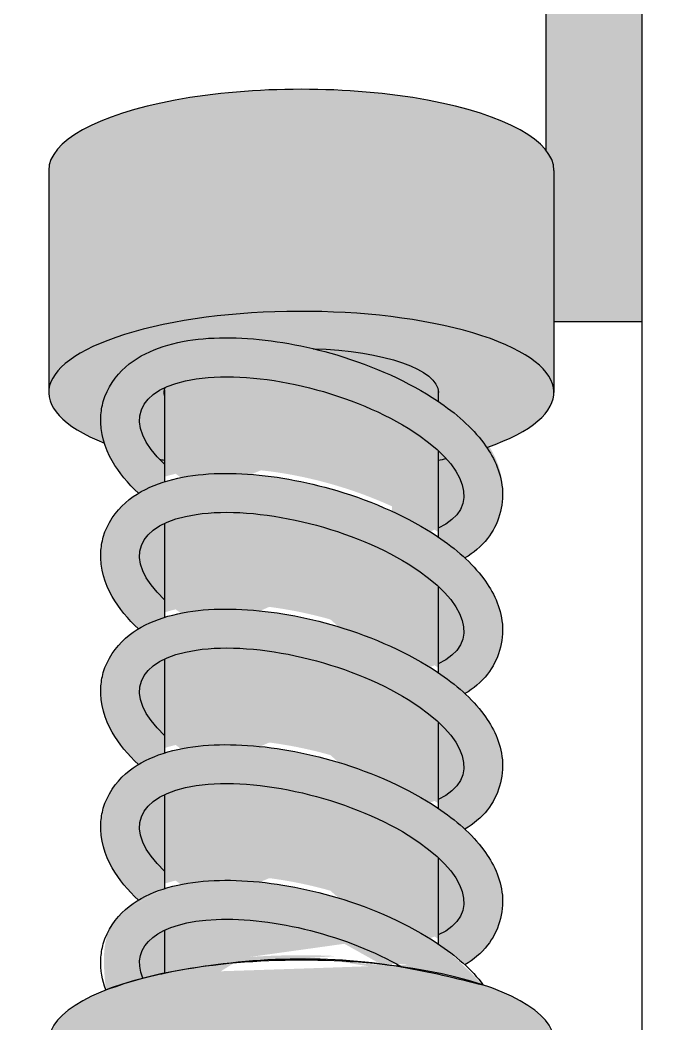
# Model space of a CAD drawing. Header units: inches. Extents: x -55 to 600, y -103 to 167.
# Drawn here: x 555.404 to 555.4544, y 43.7108 to 43.7905 of the extents above; entities that cross this region are included whole.
import ezdxf

# ---------------------------------------------------------------- set-up
doc = ezdxf.new("R2010")
doc.units = ezdxf.units.IN
doc.header["$MEASUREMENT"] = 0
doc.layers.add('AI-Hatch mob', color=254, linetype='Continuous')
doc.layers.add('AI-Mob', color=2, linetype='Continuous')

# ---------------------------------------------------------------- blocks, each defined once
blk = doc.blocks.new('Multi-Estação')
at = {"layer": 'AI-Hatch mob', "true_color": 0xe1d8b7}
h = blk.add_hatch(color=254, dxfattribs=at)
edge = h.paths.add_edge_path()
edge.add_ellipse((-0.6985882529592402, -0.0270595657935895), major_axis=(0, 0.0200732629017312), ratio=0.320805336484467, start_angle=-180, end_angle=-14.654668378383)
edge.add_ellipse((-0.6985882529592402, -0.0270595657935895), major_axis=(0, 0.0200732629017312), ratio=0.320805336484467, start_angle=-14.654668378383, end_angle=0)
edge.add_line((-0.6985882529593113, -0.0069863028918429), (-0.7162273117101421, -0.0069863028918429))
edge.add_ellipse((-0.7162273117099716, -0.0270595657935895), major_axis=(0, 0.0200732629017312), ratio=0.320805336484467, start_angle=-179.9999999999999, end_angle=1.1368683772161603e-13, ccw=False)
edge.add_line((-0.7162273117097869, -0.0471328286953077), (-0.6985882529591834, -0.0471328286953077))
edge = h.paths.add_edge_path()
edge.add_ellipse((-0.7677715963273926, -0.0270462243188627), major_axis=(0, 0.0200732629017312), ratio=0.320805336484467, start_angle=-180, end_angle=-136.1431571492781)
edge.add_ellipse((-0.7677715963273926, -0.0270462243188627), major_axis=(0, 0.0200732629017312), ratio=0.320805336484467, start_angle=-136.1431571492781, end_angle=-113.4548938397025)
edge.add_ellipse((-0.7677715963273926, -0.0270462243188627), major_axis=(0, 0.0200732629017312), ratio=0.320805336484467, start_angle=-113.4548938397025, end_angle=-57.22518877078597)
edge.add_ellipse((-0.7677715963273926, -0.0270462243188627), major_axis=(0, 0.0200732629017312), ratio=0.320805336484467, start_angle=-57.22518877078597, end_angle=-51.22689969575239)
edge.add_ellipse((-0.7677715963273926, -0.0270462243188627), major_axis=(0, 0.0200732629017312), ratio=0.320805336484467, start_angle=-51.22689969575239, end_angle=-39.34915720310131)
edge.add_ellipse((-0.7677715963273926, -0.0270462243188627), major_axis=(0, 0.0200732629017312), ratio=0.320805336484467, start_angle=-39.34915720310131, end_angle=0)
edge.add_line((-0.7677715963275915, -0.0069729614171161), (-0.7811210360244019, -0.0069729614171161))
edge.add_ellipse((-0.7811210360243308, -0.0270462243188627), major_axis=(0, 0.0200732629017312), ratio=0.320805336484467, start_angle=-179.9999999999999, end_angle=1.1368683772161603e-13, ccw=False)
edge.add_line((-0.7811210360243593, -0.0471194872205809), (-0.7677715963275062, -0.0471194872205809))
edge = h.paths.add_edge_path()
edge.add_ellipse((-0.6985882529592402, 0.534010071975988), major_axis=(0, -0.0200732629017312), ratio=0.320805336484467, start_angle=359.9999999999999, end_angle=374.654668378383)
edge.add_ellipse((-0.6985882529592402, 0.534010071975988), major_axis=(0, -0.0200732629017312), ratio=0.320805336484467, start_angle=374.654668378383, end_angle=539.9999999999999)
edge.add_line((-0.6985882529593539, 0.5540833348777346), (-0.7162273117100142, 0.5540833348777346))
edge.add_ellipse((-0.7162273117099716, 0.534010071975988), major_axis=(0, -0.0200732629017312), ratio=0.320805336484467, start_angle=360.00000000000006, end_angle=540, ccw=False)
edge.add_line((-0.7162273117099291, 0.5139368090742698), (-0.698588252959283, 0.5139368090742698))
h = blk.add_hatch(color=254, dxfattribs=at)
edge = h.paths.add_edge_path()
edge.add_ellipse((-0.7677715963273926, 0.5339967305012613), major_axis=(0, -0.0200732629017312), ratio=0.320805336484467, start_angle=359.9999999999999, end_angle=404.0030851082943)
edge.add_spline(control_points=[(-0.7632980180166271, 0.5195579844163979), (-0.7627635444156624, 0.5217077866051375), (-0.7622290708146835, 0.5238575887938202), (-0.7618591938021382, 0.5260421368935261)], knot_values=[0.0237006746317982, 0.0237006746317982, 0.0237006746317982, 0.0237006746317982, 0.0303425454876952, 0.0303425454876952, 0.0303425454876952, 0.0303425454880176], degree=3, periodic=0)
edge.add_ellipse((-0.7677715963273926, 0.5339967305012613), major_axis=(0, -0.0200732629017312), ratio=0.320805336484467, start_angle=426.6542929689793, end_angle=491.2012651014224)
edge.add_spline(control_points=[(-0.761859193802124, 0.5260421368936113), (-0.7608092235431059, 0.5322434158492263), (-0.7610856093936321, 0.5387246851239273), (-0.7623571422729043, 0.544889845932662)], knot_values=[0.004846388946717, 0.004846388946717, 0.004846388946717, 0.0048463889470394, 0.0237006746320999, 0.0237006746321206, 0.0237006746321206, 0.0237006746321206], degree=3, periodic=0)
edge.add_spline(control_points=[(-0.7629264315211515, 0.5472191106910634), (-0.7631315354592659, 0.5479152133908121), (-0.7633647258007699, 0.5486037061943739), (-0.7636010022654319, 0.5492913628255315)], knot_values=[0.0002689284302211, 0.0002689284302211, 0.0002689284302211, 0.0002689284302211, 0.0024474825121575, 0.0024474825121575, 0.0024474825121575, 0.0024474825121575], degree=3, periodic=0)
edge.add_ellipse((-0.7677715963273926, 0.5339967305012613), major_axis=(0, -0.0200732629017312), ratio=0.320805336484467, start_angle=499.6355695689524, end_angle=539.9999999999999)
edge.add_line((-0.7677715963275062, 0.5540699934030079), (-0.7811210360246293, 0.5540699934030079))
edge.add_ellipse((-0.7811210360243308, 0.5339967305012613), major_axis=(0, -0.0200732629017312), ratio=0.320805336484467, start_angle=360.00000000000006, end_angle=540, ccw=False)
edge.add_line((-0.7811210360244587, 0.5139234675995431), (-0.7677715963274921, 0.5139234675995431))
h = blk.add_hatch(color=254, dxfattribs=at)
edge = h.paths.add_edge_path()
edge.add_ellipse((-0.7162273117099716, 0.534010071975988), major_axis=(0, -0.0200732629017312), ratio=0.320805336484467, start_angle=359.9999999999999, end_angle=539.9999999999999)
edge.add_ellipse((-0.7162273117099716, 0.534010071975988), major_axis=(0, -0.0200732629017312), ratio=0.320805336484467, start_angle=539.9999999999999, end_angle=578.7621412196693)
edge.add_spline(control_points=[(-0.7202590787975538, 0.5496622354523345), (-0.7195971074875162, 0.5498725317305605), (-0.7188885508939081, 0.5499837969224791), (-0.7177453791984476, 0.5499254132284398), (-0.7173373015560998, 0.5498592708118258), (-0.7169419561545141, 0.5497470053298092), (-0.7158533722984686, 0.5494378822420208), (-0.7149034260322935, 0.54877320910143), (-0.7135221398193039, 0.5472022673473055), (-0.7130516872426967, 0.5463053171716331), (-0.7120007768632206, 0.5433992100530566), (-0.7118005390827733, 0.5411602603772429), (-0.7120103225270356, 0.5369057332774253), (-0.7122981780603937, 0.5349777196411515), (-0.7127544610630281, 0.5330644837957867)], knot_values=[6.014334830596282, 6.014334830596282, 6.014334830596282, 6.014334830596282, 6.188071552229679, 6.188071552229679, 6.283185307179585, 6.283185307179585, 6.283185307179585, 6.545081101883566, 6.545081101883566, 6.806976896587546, 6.806976896587546, 7.345879295726307, 7.345879295726307, 7.751953542502209, 7.751953542502209, 7.751953542502209, 7.751953542502209], degree=3, periodic=0)
edge.add_ellipse((-0.7162273117099716, 0.534010071975988), major_axis=(0, 0.0108931154314085), ratio=0.3200195160616563, start_angle=-177.16398951597, end_angle=-94.97988702806668, ccw=False)
edge.add_line((-0.7160548326341428, 0.5231302980193141), (-0.7169422852277308, 0.5231302980192856))
edge.add_spline(control_points=[(-0.7169422852277024, 0.5231302980193425), (-0.7179216524186672, 0.5216801865077548), (-0.7190004984011296, 0.5204466142556646), (-0.720374068102771, 0.5194317874043043), (-0.7204862727693353, 0.5193522422617355), (-0.7206003368599881, 0.5192750498105488)], knot_values=[8.523157797929608, 8.523157797929608, 8.523157797929608, 8.523157797929608, 8.931275356751556, 8.931275356751556, 8.966938625898548, 8.966938625898548, 8.966938625898548, 8.966938625898548], degree=3, periodic=0)
edge.add_ellipse((-0.7162273117099716, 0.534010071975988), major_axis=(0, -0.0200732629017312), ratio=0.320805336484467, start_angle=317.2280268004744, end_angle=359.9999999999999)
at = {"layer": 'AI-Hatch mob', "true_color": 0xd3bf96}
h = blk.add_hatch(color=9, dxfattribs=at)
edge = h.paths.add_edge_path()
edge.add_spline(control_points=[(-0.7600365976888526, 0.5231302980705868), (-0.76002268798527, 0.5231508936364014), (-0.7600087983483377, 0.5231715328820633), (-0.7584812687639726, 0.5254493871822808), (-0.7572271286581583, 0.5282494858876453), (-0.7558364971667686, 0.5329183103646108), (-0.7554551935487696, 0.5346841977722113), (-0.7552277768671161, 0.5364068880336993)], knot_values=[7.514941523559562, 7.514941523559562, 7.514941523559562, 7.514941523559562, 7.520737913656361, 7.520737913656361, 8.153317621814665, 8.153317621814665, 8.523157793120168, 8.523157793120168, 8.523157793120168, 8.523157793120168], degree=3, periodic=0)
edge.add_spline(control_points=[(-0.7552277768671161, 0.5364068880336993), (-0.755123819607121, 0.5371943683456982), (-0.7550520186985068, 0.5379728221435335), (-0.7549042288923147, 0.5409700831418468), (-0.7550656643843326, 0.543047070950056), (-0.7556452606471141, 0.544889845932662)], knot_values=[6.849217324688307, 6.849217324688307, 6.849217324688307, 6.849217324688307, 7.018279552521565, 7.018279552521565, 7.514941523559563, 7.514941523559563, 7.514941523559563, 7.514941523559563], degree=3, periodic=0)
edge.add_spline(control_points=[(-0.7556452605997066, 0.5448898457933672), (-0.75603217042233, 0.5460272701110148), (-0.7565992049403434, 0.5471668217885542), (-0.7573505763157727, 0.5480366475535197)], knot_values=[0.0274510466483689, 0.0274510466483689, 0.0274510466483689, 0.0274510468577552, 0.0308700352542175, 0.0308700352542175, 0.0308700352542175, 0.0308700352542175], degree=3, periodic=0)
edge.add_spline(control_points=[(-0.7573505763162701, 0.5480366475541166), (-0.7577042629277884, 0.54843014505062), (-0.75812324712183, 0.5487916826505489), (-0.7585920563937663, 0.5490911589230371)], knot_values=[6.407562572084492, 6.407562572084492, 6.407562572084492, 6.407562572084492, 6.539627533676224, 6.539627533676224, 6.539627533676224, 6.539627533676224], degree=3, periodic=0)
edge.add_spline(control_points=[(-0.758592056392061, 0.549091158899646), (-0.7586514349077902, 0.5491254531365576), (-0.760074502739542, 0.5498984283642051), (-0.7619205527751092, 0.5497184096006754), (-0.7636885967303755, 0.5495459976505435)], knot_values=[0.0325498464596499, 0.0325498464596499, 0.0325498464596499, 0.0325498464596499, 0.0327673174486792, 0.0376963981830111, 0.0376963981830111, 0.0376963981830111, 0.0376963981830111], degree=3, periodic=0)
edge.add_spline(control_points=[(-0.7636885967303897, 0.5495459976505435), (-0.7636593828996326, 0.5494611236228228), (-0.7636301690688896, 0.5493762495951023), (-0.7636010022654319, 0.5492913628255315)], knot_values=[0, 0, 0, 0, 0.0002689284302211, 0.0002689284302211, 0.0002689284302211, 0.0002689284302211], degree=3, periodic=0)
edge.add_ellipse((-0.7677715963273926, 0.5339967305012613), major_axis=(0, -0.0200732629017312), ratio=0.320805336484467, start_angle=491.2012651014224, end_angle=499.6355695689527, ccw=False)
edge.add_spline(control_points=[(-0.7629264315211515, 0.5472191106910634), (-0.7628652581188078, 0.5470114941483678), (-0.7628065831822255, 0.5468032006566012), (-0.7627510700126124, 0.5465940504969956)], knot_values=[0.0024474825121575, 0.0024474825121575, 0.0024474825121575, 0.0024474825121575, 0.0030972485118276, 0.0030972485118276, 0.0030972485118276, 0.0030972485118377], degree=3, periodic=0)
edge.add_ellipse((-0.7645133434571534, 0.5339808864289103), major_axis=(0.0036329513936749, 0.0127935194529987), ratio=0.4155718603516888, start_angle=-25.40244434981952, end_angle=18.462536087215483, ccw=False)
edge.add_ellipse((-0.7645133434571534, 0.5339808864289103), major_axis=(0.0036329513936749, 0.0127935194529987), ratio=0.4155718603516888, start_angle=-67.18246188573409, end_angle=-25.40244434981952, ccw=False)
edge.add_spline(control_points=[(-0.7582039217347898, 0.5375505785409621), (-0.7584275795211682, 0.5347599308101144), (-0.7590504427618185, 0.5324902995648733), (-0.7598457346349506, 0.5304457107361634)], knot_values=[0.0052155424945603, 0.0052155424948214, 0.0052155424948214, 0.0052155424948214, 0.0120749841838085, 0.0120749841838085, 0.0120749841838085, 0.0120749841838085], degree=3, periodic=0)
edge.add_ellipse((-0.7645133434571534, 0.5339808864289103), major_axis=(0.0036329513936749, 0.0127935194529987), ratio=0.4155718603516888, start_angle=-121.31270909815282, end_angle=-99.19723083983382, ccw=False)
edge.add_ellipse((-0.7677715963273926, 0.5339967305012613), major_axis=(0, -0.0200732629017312), ratio=0.320805336484467, start_angle=404.0030851081585, end_angle=426.65429296897923, ccw=False)
edge.add_spline(control_points=[(-0.7632980180166414, 0.519557984416341), (-0.7621520157939871, 0.5207059465941234), (-0.7610060135713752, 0.5218539087719057), (-0.7600365977269234, 0.5231302980148234)], knot_values=[0, 0, 0, 0, 0.0048371775604743, 0.0048371775604743, 0.0048371775604743, 0.0048371775661546], degree=3, periodic=0)
at = {"layer": 'AI-Hatch mob', "true_color": 0xe1d8b7}
h = blk.add_hatch(color=254, dxfattribs=at)
edge = h.paths.add_edge_path()
edge.add_spline(control_points=[(-0.7202064091198537, 0.5192750498105771), (-0.7200923450292009, 0.5193522422617639), (-0.7199801403626083, 0.5194317874043327), (-0.7186065706609668, 0.5204466142556929), (-0.7175277246784902, 0.5216801865077833), (-0.7165483574875112, 0.5231302980192856)], knot_values=[8.523157797932171, 8.523157797932171, 8.523157797932171, 8.523157797932171, 8.558821067082123, 8.558821067082123, 8.96693862590151, 8.96693862590151, 8.96693862590151, 8.96693862590151], degree=3, periodic=0)
edge.add_spline(control_points=[(-0.7165483574875112, 0.5231302980192856), (-0.7165344477723466, 0.5231508936021247), (-0.7165205581238752, 0.5231715328648966), (-0.7149930285280135, 0.5254493871822808), (-0.7137388884221992, 0.5282494858876453), (-0.7126770576489889, 0.5318144141486733), (-0.7125097849138485, 0.5324386583922126), (-0.7123605333202079, 0.5330644838068997)], knot_values=[7.751953541717278, 7.751953541717278, 7.751953541717278, 7.751953541717278, 7.757749936626077, 7.757749936626077, 8.390329644784382, 8.390329644784382, 8.52315779793217, 8.52315779793217, 8.52315779793217, 8.52315779793217], degree=3, periodic=0)
edge.add_spline(control_points=[(-0.7123605333202079, 0.5330644838068997), (-0.7119042503190941, 0.5349777196486264), (-0.7116163947866739, 0.5369057332810064), (-0.7114066113425963, 0.5411602603772712), (-0.7116068491230437, 0.543399210053085), (-0.7126577595025197, 0.5463053171716615), (-0.7131282120791269, 0.5472022673473055), (-0.7145094982921166, 0.54877320910143), (-0.7154594445582916, 0.5494378822420491), (-0.7165480284143371, 0.5497470053298378), (-0.7169433738159228, 0.5498592708118258), (-0.7173514514582707, 0.5499254132284398), (-0.7184946231374312, 0.5499837969216833), (-0.7192031797160894, 0.5498725317355343), (-0.7198651510136074, 0.5496622354663464)], knot_values=[6.014334834428519, 6.014334834428519, 6.014334834428519, 6.014334834428519, 6.420409080419492, 6.420409080419492, 6.959311479558253, 6.959311479558253, 7.221207274262233, 7.221207274262233, 7.483103068966213, 7.483103068966213, 7.483103068966213, 7.578216823916117, 7.578216823916117, 7.751953541717278, 7.751953541717278, 7.751953541717278, 7.751953541717278], degree=3, periodic=0)
edge.add_spline(control_points=[(-0.7198651510136074, 0.5496622354663464), (-0.7203643468753143, 0.5495036499993694), (-0.7208370508828779, 0.5492887480963623), (-0.7222291633184456, 0.5484969546977857), (-0.7230677611794079, 0.5477883423659512), (-0.7238379308324454, 0.5469534889442434)], knot_values=[5.599040195826796, 5.599040195826796, 5.599040195826796, 5.599040195826796, 5.73005592246326, 5.73005592246326, 6.014334834428519, 6.014334834428519, 6.014334834428519, 6.014334834428519], degree=3, periodic=0)
edge.add_spline(control_points=[(-0.7238379308324454, 0.546953488944215), (-0.7235322199466623, 0.5464465525646494), (-0.7232883241044306, 0.5459098385250944), (-0.7223804272469893, 0.543399210053085), (-0.7221801894665277, 0.5411602603772712), (-0.7224194605678776, 0.5363077068857115), (-0.722887299344876, 0.5337057267792352), (-0.7245124665461447, 0.5282494858876453), (-0.7257666066519449, 0.5254493871822808), (-0.7272941362478065, 0.5231715328648966), (-0.7273080258962779, 0.5231508936021247), (-0.7273219356114425, 0.5231302980192856)], knot_values=[6.654058015997434, 6.654058015997434, 6.654058015997434, 6.654058015997434, 6.806976896587546, 6.806976896587546, 7.345879295726307, 7.345879295726307, 7.884781694865067, 7.884781694865067, 8.517361403023372, 8.517361403023372, 8.523157797932472, 8.523157797932472, 8.523157797932472, 8.523157797932472], degree=3, periodic=0)
edge.add_line((-0.7273219356113998, 0.5231302980193141), (-0.7204636160496705, 0.5231302980193141))
edge.add_ellipse((-0.7210251032211943, 0.5339808864289387), major_axis=(0.0036329513936749, 0.0127935194529987), ratio=0.4155718603516888, start_angle=-146.3845862731373, end_angle=-140.6521147453269, ccw=False)
edge.add_ellipse((-0.7210251032211943, 0.5339808864289387), major_axis=(0.0036329513936749, 0.0127935194529987), ratio=0.4155718603516888, start_angle=-205.88728710427495, end_angle=-146.3845862731373, ccw=False)
edge.add_line((-0.7266147557367049, 0.5231302980193141), (-0.7273219356114283, 0.5231302980193141))
edge.add_spline(control_points=[(-0.7273219356114425, 0.5231302980192856), (-0.7278443188594679, 0.5223568251397273), (-0.7283950041566812, 0.5216449584043266), (-0.7289868693275423, 0.5210074084639905)], knot_values=[8.523157797932472, 8.523157797932472, 8.523157797932472, 8.523157797932472, 8.74084303173683, 8.74084303173683, 8.74084303173683, 8.74084303173683], degree=3, periodic=0)
edge.add_spline(control_points=[(-0.7289868693275566, 0.5210074084639621), (-0.7285872319584854, 0.5203413621116829), (-0.7280828782126179, 0.5197287875256825), (-0.7263571782056744, 0.5183569268186579), (-0.7248399787057025, 0.5179025061161758), (-0.7222341709523903, 0.5181529720140964), (-0.721155872121429, 0.5186325042382441), (-0.7202064091198537, 0.5192750498105771)], knot_values=[8.96693862590151, 8.96693862590151, 8.96693862590151, 8.96693862590151, 9.16670189961982, 9.16670189961982, 9.499224192304286, 9.499224192304286, 9.796083215838802, 9.796083215838802, 9.796083215838802, 9.796083215838802], degree=3, periodic=0)
edge = h.paths.add_edge_path(flags=16)
edge.add_ellipse((-0.7158333839697946, 0.534010071975988), major_axis=(0, 0.0108931154314085), ratio=0.3200195160616563, start_angle=2.836010480989662, end_angle=4.01113413291498)
edge.add_ellipse((-0.7158333839697946, 0.534010071975988), major_axis=(0, 0.0108931154314085), ratio=0.3200195160616563, start_angle=-2.836010480989509, end_angle=2.836010480989662)
edge.add_line((-0.716005863045794, 0.5448898459326904), (-0.7160115172882371, 0.5448898459326904))
edge = h.paths.add_edge_path(flags=17)
edge.add_ellipse((-0.7158333839697946, 0.534010071975988), major_axis=(0, 0.0108931154314085), ratio=0.3200195160616563, start_angle=-177.1639895159699, end_angle=-94.9798870280668)
edge.add_spline(control_points=[(-0.7123605333202079, 0.5330644838068997), (-0.7125097849138485, 0.5324386583922126), (-0.7126770576489889, 0.5318144141486733), (-0.7137388884221992, 0.5282494858876453), (-0.7149930285280135, 0.5254493871822808), (-0.7165205581238752, 0.5231715328648966), (-0.7165344477723466, 0.5231508936021247), (-0.7165483574875112, 0.5231302980192856)], knot_values=[7.751953541717278, 7.751953541717278, 7.751953541717278, 7.751953541717278, 7.884781694865067, 7.884781694865067, 8.517361403023372, 8.517361403023372, 8.523157797932171, 8.523157797932171, 8.523157797932171, 8.523157797932171], degree=3, periodic=0)
edge.add_line((-0.7165483574875112, 0.5231302980193141), (-0.7156609048940368, 0.5231302980192856))
edge = h.paths.add_edge_path()
edge.add_ellipse((-0.7317986813451256, 0.5339808864289387), major_axis=(0.0036329513936749, 0.0127935194529987), ratio=0.4155718603516888, start_angle=-140.6521147453269, end_angle=-25.40244435018461)
edge.add_line((-0.7262362817526907, 0.5448898459327188), (-0.7337041766563459, 0.5448898459326904))
edge.add_spline(control_points=[(-0.733704176649809, 0.5448898459033592), (-0.7331245803945308, 0.543047070928086), (-0.7329631449048009, 0.5409700831299665), (-0.7331930386918231, 0.5363077068857115), (-0.7336608774688074, 0.5337057267792352), (-0.735286044670076, 0.5282494858876453), (-0.7365401847759188, 0.5254493871822808), (-0.7380677143717805, 0.5231715328648966), (-0.7380816040202518, 0.5231508936021532), (-0.7380955137354306, 0.5231302980193425)], knot_values=[6.849217327324041, 6.849217327324041, 6.849217327324041, 6.849217327324041, 7.345879295726307, 7.345879295726307, 7.884781694865067, 7.884781694865067, 8.517361403023372, 8.517361403023372, 8.523157797933559, 8.523157797933559, 8.523157797933559, 8.523157797933559], degree=3, periodic=0)
edge.add_line((-0.7380955137354448, 0.5231302980193141), (-0.7312371941735591, 0.5231302980193425))
edge = h.paths.add_edge_path()
edge.add_ellipse((-0.7425722594690995, 0.5339808864289387), major_axis=(0.0036329513936749, 0.0127935194529987), ratio=0.4155718603516888, start_angle=-140.6521147453269, end_angle=-25.40244435018461)
edge.add_line((-0.7370098598766646, 0.5448898459326904), (-0.7444777547802915, 0.5448898459326904))
edge.add_spline(control_points=[(-0.7444777547737687, 0.5448898459033876), (-0.7438981585185048, 0.5430470709280576), (-0.7437367230287606, 0.5409700831299665), (-0.7439666168157828, 0.5363077068857115), (-0.7444344555927814, 0.5337057267792352), (-0.7460596227940357, 0.5282494858876453), (-0.7473137628998501, 0.5254493871822808), (-0.7488412924957119, 0.5231715328648966), (-0.7488551821441974, 0.5231508936021247), (-0.7488690918593762, 0.5231302980193141)], knot_values=[6.849217327324626, 6.849217327324626, 6.849217327324626, 6.849217327324626, 7.345879295726307, 7.345879295726307, 7.884781694865067, 7.884781694865067, 8.517361403023372, 8.517361403023372, 8.523157797934138, 8.523157797934138, 8.523157797934138, 8.523157797934138], degree=3, periodic=0)
edge.add_line((-0.7488690918593619, 0.5231302980193141), (-0.7420107722975331, 0.5231302980192856))
edge = h.paths.add_edge_path()
edge.add_ellipse((-0.7533458375930309, 0.5339808864289387), major_axis=(0.0036329513936749, 0.0127935194529987), ratio=0.4155718603516888, start_angle=-140.6521147453269, end_angle=-25.40244435018461)
edge.add_line((-0.7477834380005959, 0.5448898459326904), (-0.7552513329066102, 0.544889845932662))
edge.add_spline(control_points=[(-0.7552513329058571, 0.5448898459292798), (-0.7546717366439424, 0.543047070947498), (-0.7545103011521946, 0.5409700831404257), (-0.7547401949397284, 0.5363077068857115), (-0.7552080337167127, 0.5337057267792352), (-0.7568332009179813, 0.5282494858876453), (-0.7580873410237956, 0.5254493871822808), (-0.7596148706196715, 0.5231715328648966), (-0.7596287602681571, 0.5231508936021532), (-0.7596426699833217, 0.5231302980193141)], knot_values=[6.849217324999647, 6.849217324999647, 6.849217324999647, 6.849217324999647, 7.345879295726307, 7.345879295726307, 7.884781694865067, 7.884781694865067, 8.517361403023372, 8.517361403023372, 8.523157797931809, 8.523157797931809, 8.523157797931809, 8.523157797931809], degree=3, periodic=0)
edge.add_line((-0.7596426699833217, 0.5231302980193141), (-0.7527843504214502, 0.5231302980193425))
edge = h.paths.add_edge_path()
edge.add_ellipse((-0.7641194157169764, 0.5339808864289387), major_axis=(0.0036329513936749, 0.0127935194529987), ratio=0.4155718603516888, start_angle=-121.3602969861682, end_angle=-25.40244435018461)
edge.add_line((-0.7585570161245414, 0.5448898459326904), (-0.7619632145327131, 0.5448898459327188))
edge.add_ellipse((-0.7673776685872156, 0.5340234134507148), major_axis=(0, 0.0200732629017312), ratio=0.320805336484467, start_angle=-113.45489383970232, end_angle=-57.22518877078579, ccw=False)
at = {"layer": 'AI-Hatch mob', "true_color": 0xd3bf96}
h = blk.add_hatch(color=9, dxfattribs=at)
edge = h.paths.add_edge_path()
edge.add_spline(control_points=[(-0.7492630195995105, 0.5231302980193425), (-0.7492491098843459, 0.5231508936021532), (-0.7492352202358888, 0.5231715328648966), (-0.7477076906400271, 0.5254493871822808), (-0.7464535505342127, 0.5282494858876453), (-0.7448283833329583, 0.5337057267792352), (-0.7443605445559598, 0.536307706885683), (-0.7441306507688097, 0.5409700831325813), (-0.7442920862590654, 0.5430470709329177), (-0.7448716825159636, 0.5448898459098677)], knot_values=[6.84921732673931, 6.84921732673931, 6.84921732673931, 6.84921732673931, 6.855013721645522, 6.855013721645522, 7.487593429803827, 7.487593429803827, 8.026495828942588, 8.026495828942588, 8.523157797929583, 8.523157797929583, 8.523157797929583, 8.523157797929583], degree=3, periodic=0)
edge.add_spline(control_points=[(-0.7448716825159636, 0.5448898459098677), (-0.7449209763953775, 0.5450465714345717), (-0.7449732949457513, 0.5452016028340302), (-0.7452294080924844, 0.5459098385250944), (-0.7454733039347019, 0.5464465525646494), (-0.7457790148205135, 0.546953488944215)], knot_values=[6.654058015993853, 6.654058015993853, 6.654058015993853, 6.654058015993853, 6.696298446145617, 6.696298446145617, 6.849217326739309, 6.849217326739309, 6.849217326739309, 6.849217326739309], degree=3, periodic=0)
edge.add_spline(control_points=[(-0.7457790148205135, 0.546953488944215), (-0.7459968782315941, 0.547314754747905), (-0.7462461352318713, 0.5476608975723457), (-0.7472241604041443, 0.54877320910143), (-0.7481741066703194, 0.5494378822420208), (-0.7492626905263507, 0.5497470053298092), (-0.7496580359279365, 0.5498592708118258), (-0.7500661135702984, 0.5499254132284398), (-0.7517663736067135, 0.5500122483575501), (-0.7529693287720108, 0.5496199914437375), (-0.7549438254303454, 0.5484969546978709), (-0.7557824232911657, 0.5477883423661501), (-0.7565525929441465, 0.5469534889446129)], knot_values=[5.599040195868755, 5.599040195868755, 5.599040195868755, 5.599040195868755, 5.708017109979044, 5.708017109979044, 5.969912904683023, 5.969912904683023, 5.969912904683023, 6.065026659632929, 6.065026659632929, 6.369779104070555, 6.369779104070555, 6.654058015993855, 6.654058015993855, 6.654058015993855, 6.654058015993855], degree=3, periodic=0)
edge.add_spline(control_points=[(-0.7565525929445017, 0.5469534889442718), (-0.7562468820587043, 0.5464465525646494), (-0.7560029862164442, 0.5459098385250661), (-0.7557468730723969, 0.5452016028414483), (-0.7556945545244247, 0.5450465714496067), (-0.7556452606471141, 0.544889845932662)], knot_values=[6.654058015992668, 6.654058015992668, 6.654058015992668, 6.654058015992668, 6.806976896587546, 6.806976896587546, 6.849217324688307, 6.849217324688307, 6.849217324688307, 6.849217324688307], degree=3, periodic=0)
edge.add_line((-0.7556452606470998, 0.5448898459326904), (-0.7542469504022195, 0.5448898459327188))
edge.add_ellipse((-0.7537397653332079, 0.5339808864289103), major_axis=(0.0036329513936749, 0.0127935194529987), ratio=0.4155718603516888, start_angle=-25.40244434981952, end_angle=38.86304250046459, ccw=False)
edge.add_ellipse((-0.7537397653332079, 0.5339808864289103), major_axis=(0.0036329513936749, 0.0127935194529987), ratio=0.4155718603516888, start_angle=-140.6521147450742, end_angle=-25.40244434981952, ccw=False)
edge.add_ellipse((-0.7537397653332079, 0.5339808864289103), major_axis=(0.0036329513936749, 0.0127935194529987), ratio=0.4155718603516888, start_angle=-205.88728710427495, end_angle=-140.6521147450742, ccw=False)
edge.add_line((-0.7593294178487326, 0.5231302980193141), (-0.7600365977260141, 0.5231302980193141))
edge.add_spline(control_points=[(-0.7600365976888526, 0.5231302980705868), (-0.7605589809478204, 0.5223568251701954), (-0.7611096662570134, 0.5216449584165764), (-0.7617015314418297, 0.5210074084614894)], knot_values=[8.523157793120172, 8.523157793120172, 8.523157793120172, 8.523157793120172, 8.740843032013707, 8.740843032013707, 8.740843032013707, 8.740843032013707], degree=3, periodic=0)
edge.add_spline(control_points=[(-0.7617015314395843, 0.5210074084639336), (-0.7613018940705132, 0.5203413621116829), (-0.7607975403246457, 0.5197287875256541), (-0.7590718403177023, 0.5183569268186579), (-0.7575546408177303, 0.5179025061161474), (-0.7548011775480035, 0.5181671644162157), (-0.7536136266659668, 0.5187529376451926), (-0.7519950019464546, 0.5199488171304018), (-0.7514457204541003, 0.5204496760200107), (-0.7509279533156672, 0.5210074084639336)], knot_values=[8.740843031739377, 8.740843031739377, 8.740843031739377, 8.740843031739377, 8.940606305457655, 8.940606305457655, 9.273128598142124, 9.273128598142124, 9.605650890826588, 9.605650890826588, 9.796083215838767, 9.796083215838767, 9.796083215838767, 9.796083215838767], degree=3, periodic=0)
edge.add_spline(control_points=[(-0.7509279533156672, 0.5210074084639336), (-0.7503360881447634, 0.5216449584042983), (-0.7497854028475359, 0.5223568251396989), (-0.7492630195995105, 0.5231302980193425)], knot_values=[8.523157797929583, 8.523157797929583, 8.523157797929583, 8.523157797929583, 8.740843031739377, 8.740843031739377, 8.740843031739377, 8.740843031739377], degree=3, periodic=0)
h = blk.add_hatch(color=9, dxfattribs=at)
edge = h.paths.add_edge_path()
edge.add_spline(control_points=[(-0.7384894414755934, 0.5231302980193141), (-0.7384755317604288, 0.5231508936021247), (-0.7384616421119575, 0.5231715328648966), (-0.7369341125160958, 0.5254493871822808), (-0.735679972410253, 0.5282494858876453), (-0.7340548052089844, 0.5337057267792352), (-0.733586966432, 0.536307706885683), (-0.7333570726448642, 0.5409700831325813), (-0.7335185081350915, 0.5430470709328893), (-0.7340981043920181, 0.5448898459098394)], knot_values=[6.849217326741072, 6.849217326741072, 6.849217326741072, 6.849217326741072, 6.855013721646144, 6.855013721646144, 7.48759342980445, 7.48759342980445, 8.026495828943212, 8.026495828943212, 8.523157797928443, 8.523157797928443, 8.523157797928443, 8.523157797928443], degree=3, periodic=0)
edge.add_spline(control_points=[(-0.7340981043920181, 0.5448898459098394), (-0.734147398271432, 0.5450465714345717), (-0.7341997168218058, 0.5452016028340302), (-0.7344558299685389, 0.5459098385250661), (-0.7346997258107848, 0.546446552564621), (-0.735005436696568, 0.546953488944215)], knot_values=[6.654058015995684, 6.654058015995684, 6.654058015995684, 6.654058015995684, 6.69629844614921, 6.69629844614921, 6.849217326741071, 6.849217326741071, 6.849217326741071, 6.849217326741071], degree=3, periodic=0)
edge.add_spline(control_points=[(-0.735005436696568, 0.546953488944215), (-0.7352233001076485, 0.547314754747905), (-0.7354725571079257, 0.5476608975723173), (-0.7364505822801704, 0.54877320910143), (-0.7374005285463455, 0.5494378822420208), (-0.7384891124024194, 0.5497470053298092), (-0.7388844578040051, 0.5498592708118258), (-0.7392925354463529, 0.5499254132284398), (-0.7409927954827822, 0.5500122483575501), (-0.7421957506480794, 0.5496199914437375), (-0.7441702473065277, 0.5484969546977857), (-0.7450088451674617, 0.5477883423659227), (-0.7457790148205277, 0.546953488944215)], knot_values=[5.599040195826796, 5.599040195826796, 5.599040195826796, 5.599040195826796, 5.708017109938916, 5.708017109938916, 5.969912904642896, 5.969912904642896, 5.969912904642896, 6.065026659592802, 6.065026659592802, 6.369779104030428, 6.369779104030428, 6.654058015995686, 6.654058015995686, 6.654058015995686, 6.654058015995686], degree=3, periodic=0)
edge.add_spline(control_points=[(-0.7457790148205135, 0.546953488944215), (-0.7454733039347019, 0.5464465525646494), (-0.7452294080924844, 0.5459098385250944), (-0.7449732949457513, 0.5452016028340302), (-0.7449209763953775, 0.5450465714345717), (-0.7448716825159636, 0.5448898459098677)], knot_values=[6.654058015993855, 6.654058015993855, 6.654058015993855, 6.654058015993855, 6.806976896587546, 6.806976896587546, 6.84921732673931, 6.84921732673931, 6.84921732673931, 6.84921732673931], degree=3, periodic=0)
edge.add_line((-0.7448716825243907, 0.5448898459326904), (-0.7434733722783023, 0.5448898459326904))
edge.add_ellipse((-0.7429661872092767, 0.5339808864289103), major_axis=(0.0036329513936749, 0.0127935194529987), ratio=0.4155718603516888, start_angle=-25.40244434981952, end_angle=38.86304250046459, ccw=False)
edge.add_ellipse((-0.7429661872092767, 0.5339808864289103), major_axis=(0.0036329513936749, 0.0127935194529987), ratio=0.4155718603516888, start_angle=-140.6521147450742, end_angle=-25.40244434981952, ccw=False)
edge.add_ellipse((-0.7429661872092767, 0.5339808864289103), major_axis=(0.0036329513936749, 0.0127935194529987), ratio=0.4155718603516888, start_angle=-205.88728710427495, end_angle=-140.6521147450742, ccw=False)
edge.add_line((-0.7485558397247729, 0.5231302980193141), (-0.7492630195995389, 0.5231302980193141))
edge.add_spline(control_points=[(-0.7492630195995105, 0.5231302980193425), (-0.7497854028475359, 0.5223568251396989), (-0.7503360881447634, 0.5216449584042983), (-0.7509279533156672, 0.5210074084639336)], knot_values=[8.523157797929583, 8.523157797929583, 8.523157797929583, 8.523157797929583, 8.740843031739377, 8.740843031739377, 8.740843031739377, 8.740843031739377], degree=3, periodic=0)
edge.add_spline(control_points=[(-0.7509279533156104, 0.5210074084639053), (-0.7505283159465393, 0.5203413621116829), (-0.7500239622007002, 0.5197287875256541), (-0.7482982621937282, 0.5183569268186579), (-0.7467810626937847, 0.5179025061161474), (-0.7440275994240438, 0.5181671644162157), (-0.7428400485420213, 0.5187529376451926), (-0.7412214238224806, 0.5199488171304018), (-0.7406721423301263, 0.5204496760200107), (-0.7401543751916932, 0.5210074084639336)], knot_values=[8.7408430317362, 8.7408430317362, 8.7408430317362, 8.7408430317362, 8.940606305452713, 8.940606305452713, 9.27312859813718, 9.27312859813718, 9.605650890821646, 9.605650890821646, 9.796083215837001, 9.796083215837001, 9.796083215837001, 9.796083215837001], degree=3, periodic=0)
edge.add_spline(control_points=[(-0.7401543751916932, 0.5210074084639336), (-0.7395625100208038, 0.5216449584043266), (-0.7390118247235904, 0.5223568251397273), (-0.7384894414755934, 0.5231302980193141)], knot_values=[8.523157797928446, 8.523157797928446, 8.523157797928446, 8.523157797928446, 8.740843031736201, 8.740843031736201, 8.740843031736201, 8.740843031736201], degree=3, periodic=0)
h = blk.add_hatch(color=9, dxfattribs=at)
edge = h.paths.add_edge_path()
edge.add_spline(control_points=[(-0.7277158633516195, 0.5231302980193425), (-0.7277019536364548, 0.5231508936021532), (-0.7276880639879835, 0.5231715328648966), (-0.7261605343921218, 0.5254493871822808), (-0.7249063942863218, 0.5282494858876453), (-0.723281227085053, 0.5337057267792352), (-0.7228133883080546, 0.536307706885683), (-0.7225834945209187, 0.5409700831325813), (-0.7227449300111602, 0.5430470709329177), (-0.7233245262680869, 0.5448898459098677)], knot_values=[6.849217326739317, 6.849217326739317, 6.849217326739317, 6.849217326739317, 6.855013721645544, 6.855013721645544, 7.487593429803848, 7.487593429803848, 8.026495828942611, 8.026495828942611, 8.523157797929597, 8.523157797929597, 8.523157797929597, 8.523157797929597], degree=3, periodic=0)
edge.add_spline(control_points=[(-0.7233245262680869, 0.5448898459098677), (-0.7233738201475007, 0.5450465714345717), (-0.7234261386978602, 0.5452016028340302), (-0.7236822518445934, 0.5459098385250661), (-0.7239261476868393, 0.5464465525646494), (-0.7242318585726224, 0.546953488944215)], knot_values=[6.654058015996015, 6.654058015996015, 6.654058015996015, 6.654058015996015, 6.696298446147785, 6.696298446147785, 6.849217326739316, 6.849217326739316, 6.849217326739316, 6.849217326739316], degree=3, periodic=0)
edge.add_spline(control_points=[(-0.7242318585726224, 0.546953488944215), (-0.724449721983703, 0.547314754747905), (-0.7246989789839802, 0.5476608975723173), (-0.7256770041562391, 0.54877320910143), (-0.7266269504224141, 0.5494378822420208), (-0.7277155342784879, 0.5497470053298092), (-0.7281108796800311, 0.5498592708118258), (-0.7285189573223932, 0.5499254132284398), (-0.7302192173588367, 0.5500122483575501), (-0.7314221725241055, 0.5496199914437375), (-0.7333966691825822, 0.5484969546977857), (-0.7342352670435304, 0.5477883423659227), (-0.735005436696568, 0.546953488944215)], knot_values=[5.599040195826796, 5.599040195826796, 5.599040195826796, 5.599040195826796, 5.708017109939245, 5.708017109939245, 5.969912904643224, 5.969912904643224, 5.969912904643224, 6.06502665959313, 6.06502665959313, 6.369779104030755, 6.369779104030755, 6.654058015996015, 6.654058015996015, 6.654058015996015, 6.654058015996015], degree=3, periodic=0)
edge.add_spline(control_points=[(-0.735005436696568, 0.546953488944215), (-0.7346997258107848, 0.546446552564621), (-0.7344558299685389, 0.5459098385250661), (-0.7341997168218058, 0.5452016028340302), (-0.734147398271432, 0.5450465714345717), (-0.7340981043920181, 0.5448898459098394)], knot_values=[6.654058015995685, 6.654058015995685, 6.654058015995685, 6.654058015995685, 6.806976896587546, 6.806976896587546, 6.849217326741071, 6.849217326741071, 6.849217326741071, 6.849217326741071], degree=3, periodic=0)
edge.add_line((-0.7340981044004593, 0.5448898459326904), (-0.7326997941543283, 0.5448898459326904))
edge.add_ellipse((-0.7321926090853026, 0.5339808864289103), major_axis=(0.0036329513936749, 0.0127935194529987), ratio=0.4155718603516888, start_angle=-25.40244434981952, end_angle=38.86304250046459, ccw=False)
edge.add_ellipse((-0.7321926090853026, 0.5339808864289103), major_axis=(0.0036329513936749, 0.0127935194529987), ratio=0.4155718603516888, start_angle=-140.6521147450742, end_angle=-25.40244434981952, ccw=False)
edge.add_ellipse((-0.7321926090853026, 0.5339808864289103), major_axis=(0.0036329513936749, 0.0127935194529987), ratio=0.4155718603516888, start_angle=-205.88728710427495, end_angle=-140.6521147450742, ccw=False)
edge.add_line((-0.7377822616008274, 0.5231302980193141), (-0.7384894414756076, 0.5231302980193141))
edge.add_spline(control_points=[(-0.7384894414755934, 0.5231302980193141), (-0.7390118247235904, 0.5223568251397273), (-0.7395625100208038, 0.5216449584043266), (-0.7401543751916932, 0.5210074084639336)], knot_values=[8.523157797928443, 8.523157797928443, 8.523157797928443, 8.523157797928443, 8.7408430317362, 8.7408430317362, 8.7408430317362, 8.7408430317362], degree=3, periodic=0)
edge.add_spline(control_points=[(-0.7401543751916791, 0.5210074084639336), (-0.7397547378226079, 0.5203413621116829), (-0.7392503840767262, 0.5197287875256541), (-0.7375246840697969, 0.5183569268186579), (-0.7360074845698108, 0.5179025061161474), (-0.7332540213001125, 0.5181671644162157), (-0.7320664704180615, 0.5187529376451926), (-0.730447845698521, 0.5199488171304018), (-0.7298985642061524, 0.5204496760200107), (-0.7293807970677193, 0.5210074084639053)], knot_values=[8.740843031737267, 8.740843031737267, 8.740843031737267, 8.740843031737267, 8.940606305455567, 8.940606305455567, 9.273128598140037, 9.273128598140037, 9.605650890824501, 9.605650890824501, 9.796083215838793, 9.796083215838793, 9.796083215838793, 9.796083215838793], degree=3, periodic=0)
edge.add_spline(control_points=[(-0.7293807970677193, 0.5210074084639053), (-0.7287889318968439, 0.5216449584042983), (-0.7282382465996449, 0.5223568251396989), (-0.7277158633516195, 0.5231302980193425)], knot_values=[8.523157797929597, 8.523157797929597, 8.523157797929597, 8.523157797929597, 8.740843031737267, 8.740843031737267, 8.740843031737267, 8.740843031737267], degree=3, periodic=0)
at = {"layer": 'AI-Hatch mob', "true_color": 0xe1d8b7}
h = blk.add_hatch(color=254, dxfattribs=at)
edge = h.paths.add_edge_path()
edge.add_spline(control_points=[(-0.7169422852277024, 0.5231302980193425), (-0.7169283755125236, 0.5231508936021532), (-0.7169144858640522, 0.5231715328648966), (-0.7153869562681905, 0.5254493871822808), (-0.7141328161623762, 0.5282494858876453), (-0.7130709853902601, 0.5318144141450352), (-0.7129037126560008, 0.5324386583848228), (-0.7127544610630281, 0.5330644837957867)], knot_values=[7.751953542502206, 7.751953542502206, 7.751953542502206, 7.751953542502206, 7.757749937408444, 7.757749937408444, 8.39032964556675, 8.39032964556675, 8.523157797929606, 8.523157797929606, 8.523157797929606, 8.523157797929606], degree=3, periodic=0)
edge.add_spline(control_points=[(-0.7127544610630281, 0.5330644837957867), (-0.7122981780603937, 0.5349777196411515), (-0.7120103225270356, 0.5369057332774253), (-0.7118005390827733, 0.5411602603772429), (-0.7120007768632206, 0.5433992100530566), (-0.7130516872426967, 0.5463053171716331), (-0.7135221398193039, 0.5472022673473055), (-0.7149034260322935, 0.54877320910143), (-0.7158533722984686, 0.5494378822420208), (-0.7169419561545141, 0.5497470053298092), (-0.7173373015560998, 0.5498592708118258), (-0.7177453791984476, 0.5499254132284398), (-0.7188885508939081, 0.5499837969224791), (-0.7195971074875162, 0.5498725317305605), (-0.7202590787975538, 0.5496622354523345)], knot_values=[6.014334830596284, 6.014334830596284, 6.014334830596284, 6.014334830596284, 6.420409077372187, 6.420409077372187, 6.959311476510947, 6.959311476510947, 7.221207271214928, 7.221207271214928, 7.483103065918907, 7.483103065918907, 7.483103065918907, 7.578216820868814, 7.578216820868814, 7.751953542502211, 7.751953542502211, 7.751953542502211, 7.751953542502211], degree=3, periodic=0)
edge.add_spline(control_points=[(-0.7202590787975538, 0.5496622354523345), (-0.7207582746431314, 0.5495036499867786), (-0.7212309786359015, 0.5492887480890579), (-0.7226230910586225, 0.5484969546977857), (-0.723461688919585, 0.5477883423659227), (-0.7242318585726224, 0.546953488944215)], knot_values=[5.599040195826795, 5.599040195826795, 5.599040195826795, 5.599040195826795, 5.730055918631022, 5.730055918631022, 6.014334830596282, 6.014334830596282, 6.014334830596282, 6.014334830596282], degree=3, periodic=0)
edge.add_spline(control_points=[(-0.7242318585726224, 0.546953488944215), (-0.7239261476868393, 0.5464465525646494), (-0.7236822518445934, 0.5459098385250661), (-0.7234261386978602, 0.5452016028340302), (-0.7233738201475007, 0.5450465714345717), (-0.7233245262680869, 0.5448898459098677)], knot_values=[6.654058015996015, 6.654058015996015, 6.654058015996015, 6.654058015996015, 6.806976896587546, 6.806976896587546, 6.849217326739316, 6.849217326739316, 6.849217326739316, 6.849217326739316], degree=3, periodic=0)
edge.add_line((-0.723324526276528, 0.5448898459326904), (-0.721926216030397, 0.544889845932662))
edge.add_ellipse((-0.7214190309613713, 0.5339808864289103), major_axis=(0.0036329513936749, 0.0127935194529987), ratio=0.4155718603516888, start_angle=35.600821798186075, end_angle=38.86304250046459, ccw=False)
edge.add_ellipse((-0.7214190309613713, 0.5339808864289103), major_axis=(0.0036329513936749, 0.0127935194529987), ratio=0.4155718603516888, start_angle=-25.882264276263186, end_angle=35.600821798186075, ccw=False)
edge.add_ellipse((-0.7214190309613713, 0.5339808864289103), major_axis=(0.0036329513936749, 0.0127935194529987), ratio=0.4155718603516888, start_angle=-140.6521147450742, end_angle=-25.882264276263186, ccw=False)
edge.add_ellipse((-0.7214190309613713, 0.5339808864289103), major_axis=(0.0036329513936749, 0.0127935194529987), ratio=0.4155718603516888, start_angle=-146.3845862731485, end_angle=-140.6521147450742, ccw=False)
edge.add_ellipse((-0.7214190309613713, 0.5339808864289103), major_axis=(0.0036329513936749, 0.0127935194529987), ratio=0.4155718603516888, start_angle=-205.88728710427495, end_angle=-146.3845862731485, ccw=False)
edge.add_line((-0.7270086834768819, 0.5231302980192856), (-0.727715863351648, 0.5231302980193141))
edge.add_spline(control_points=[(-0.7277158633516195, 0.5231302980193425), (-0.7282382465996449, 0.5223568251396989), (-0.7287889318968439, 0.5216449584042983), (-0.7293807970677193, 0.5210074084639053)], knot_values=[8.523157797929597, 8.523157797929597, 8.523157797929597, 8.523157797929597, 8.740843031737267, 8.740843031737267, 8.740843031737267, 8.740843031737267], degree=3, periodic=0)
edge.add_spline(control_points=[(-0.7293807970677335, 0.5210074084639336), (-0.7289811596986624, 0.5203413621116829), (-0.7284768059527948, 0.5197287875256541), (-0.7267511059458514, 0.5183569268186579), (-0.7252339064458795, 0.5179025061161474), (-0.7226280986925531, 0.5181529720140678), (-0.7215497998615917, 0.5186325042382157), (-0.7206003368599881, 0.5192750498105488)], knot_values=[8.966938625898552, 8.966938625898552, 8.966938625898552, 8.966938625898552, 9.166701899616868, 9.166701899616868, 9.499224192301332, 9.499224192301332, 9.796083215838804, 9.796083215838804, 9.796083215838804, 9.796083215838804], degree=3, periodic=0)
edge.add_spline(control_points=[(-0.7206003368599881, 0.5192750498105488), (-0.7204862727693353, 0.5193522422617355), (-0.720374068102771, 0.5194317874043043), (-0.7190004984011296, 0.5204466142556646), (-0.7179216524186672, 0.5216801865077548), (-0.7169422852277024, 0.5231302980193425)], knot_values=[8.523157797929606, 8.523157797929606, 8.523157797929606, 8.523157797929606, 8.5588210670766, 8.5588210670766, 8.966938625898548, 8.966938625898548, 8.966938625898548, 8.966938625898548], degree=3, periodic=0)
h = blk.add_hatch(color=254, dxfattribs=at)
edge = h.paths.add_edge_path()
edge.add_ellipse((-0.6985882529592402, 0.534010071975988), major_axis=(0, -0.0200732629017312), ratio=0.320805336484467, start_angle=360, end_angle=374.65466837832963, ccw=False)
edge.add_line((-0.6980377266769555, 0.5139368090742698), (-0.7105955407763958, 0.5139368090742698))
edge.add_line((-0.7105955407763958, 0.5139368090742698), (-0.7105955407763958, 0.5069505061824237))
edge.add_line((-0.7105955407763958, 0.5069505061824237), (-0.5255248710129053, 0.5069505061824237))
edge.add_line((-0.5255248710129053, 0.5069505061824237), (-0.5255248710129053, 0.4807646486449676))
edge.add_line((-0.5255248710129053, 0.4807646486449675), (-0.4930000616426327, 0.4807646486449675))
edge.add_line((-0.4930000616426327, 0.4807646486449676), (-0.4930000616426325, 0.5145898280517008))
edge.add_line((-0.4930000616426325, 0.5145898280517008), (-0.6969590794693155, 0.5145898280517008))
edge = h.paths.add_edge_path()
edge.add_line((-0.4930000616426327, -0.0076393218693023), (-0.4930000616426329, 0.0261858575374593))
edge.add_line((-0.4930000616426329, 0.0261858575374593), (-0.5255248710129053, 0.0261858575374594))
edge.add_line((-0.5255248710129053, 0.0261858575374594), (-0.5255248710129051, 3.198830089701232e-15))
edge.add_line((-0.5255248710129051, 3.2e-15), (-0.7105955407763956, 3.3e-15))
edge.add_line((-0.7105955407763956, 3.3e-15), (-0.7105955407763958, -0.0069863028918429))
edge.add_line((-0.7105955407763958, -0.0069863028918429), (-0.6975044234282164, -0.0069863028918429))
edge.add_ellipse((-0.6985882529592402, -0.0270595657935895), major_axis=(0, 0.0200732629017312), ratio=0.320805336484467, start_angle=-180, end_angle=-14.65466837832946)
edge.add_line((-0.6969590794693157, -0.0076393218693023), (-0.4930000616426327, -0.0076393218693023))
for p, q in [((-0.6985882529592261, 0.5540833348777346), (-0.7162273117099716, 0.5540833348777346)), ((-0.7589509438647469, 0.5448898459326904), (-0.7623571422729043, 0.5448898459326904)), ((-0.7481773657407729, 0.5448898459326904), (-0.7556452606470998, 0.5448898459326904)), ((-0.7374037876168275, 0.5448898459326904), (-0.7448716825231685, 0.5448898459326904)), ((-0.7266302094928961, 0.5448898459326904), (-0.7340981043991947, 0.5448898459326904)), ((-0.7160548326342991, 0.5448898459326904), (-0.7233245262752491, 0.5448898459326904)), ((-0.7531782781616272, 0.5231302980193141), (-0.7600365977234987, 0.5231302980193141)), ((-0.7424047000376817, 0.5231302980193141), (-0.7492630195995247, 0.5231302980193141)), ((-0.7316311219137503, 0.5231302980193141), (-0.7384894414755934, 0.5231302980193141)), ((-0.7208575437897764, 0.5231302980193141), (-0.727715863351648, 0.5231302980193141)), ((-0.7160548326342991, 0.5231302980193141), (-0.7169422852276881, 0.5231302980193141)), ((-0.6985882529592261, 0.5139368090742698), (-0.7162273117099716, 0.5139368090742698)), ((-0.5255248710129053, 0.5069505061824237), (-1.2737641781017, 0.5069505061824237))]:
    blk.add_line(p, q)
for points in [[(-0.4930000616426327, 0.4807646486449675), (-0.4930000616426327, 0.5145898280517008), (-0.6969590794693091, 0.5145898280517008)], [(-0.7105955407763958, 0.5139368090742414), (-0.7105955407763958, 0.5069505061824237)]]:
    blk.add_lwpolyline(points)
for centre, start_param, end_param in [((-0.7162273117099716, 0.534010071975988), 5.536673547273089, 10.10130495017562), ((-0.7677715963273926, 0.5339967305012613), 6.283185307179585, 9.424777960769381), ((-0.6985882529592402, 0.534010071975988), 6.283185307179585, 9.424777960769381)]:
    blk.add_ellipse(centre, major_axis=(0, -0.0200732629017312), ratio=0.320805336484467, start_param=start_param, end_param=end_param)
at = {"extrusion": (0, 0, -0.9999999999999999)}
for centre, start_param, end_param in [((-0.7537397653332079, 0.5339808864289103), 5.604897258203988, 9.876596355148047), ((-0.7429661872092767, 0.5339808864289103), 5.604897258203988, 9.876596355148047), ((-0.7321926090853026, 0.5339808864289103), 5.604897258203988, 9.876596355148047), ((-0.7214190309613713, 0.5339808864289103), 5.604897258203988, 9.876596355148047), ((-0.7645133434571534, 0.5339808864289103), 5.960953264189406, 8.400491505456433)]:
    blk.add_ellipse(centre, major_axis=(0.0036329513936749, 0.0127935194529987), ratio=0.4155718603516888, start_param=start_param, end_param=end_param, dxfattribs=at)
at = {"extrusion": (0, 0, -1)}
for major_axis, ratio, start_param, end_param in [((0, 0.0200732629017312), 0.320805336484467, 5.285208029140798, 5.307435155316905), ((0, 0.0108931154314085), 0.3200195160616563, 6.213177809821091, 6.397505262850313), ((0, 0.0108931154314085), 0.3200195160616563, 7.940897058991604, 9.424777960769381), ((0, 0.0200732629017312), 0.320805336484467, 10.38437169228661, 10.42275523880817)]:
    blk.add_ellipse((-0.7162273117099716, 0.534010071975988), major_axis=major_axis, ratio=ratio, start_param=start_param, end_param=end_param, dxfattribs=at)
for points, knots in [([(-0.7636885967303755, 0.5495459976505435), (-0.7629327059140821, 0.5498301529779644), (-0.7621091052577214, 0.5499902443062047), (-0.7608396916942298, 0.5499254132284398), (-0.7604316140518819, 0.5498592708118258), (-0.7600362686503246, 0.5497470053298092), (-0.7589476847942507, 0.5494378822420208), (-0.7579977385280757, 0.54877320910143), (-0.7566164523151145, 0.5472022673473055), (-0.7561459997385072, 0.5463053171716331), (-0.7550950893590028, 0.5433992100530566), (-0.7548948515785554, 0.5411602603772429), (-0.7551341226799054, 0.536307706885683), (-0.7556019614568897, 0.5337057267792352), (-0.7572271286581583, 0.5282494858876453), (-0.7584812687639726, 0.5254493871822808), (-0.7609729278501476, 0.5217338215904624), (-0.7620494908744035, 0.5204914131447288), (-0.7633098554024543, 0.5195491215095877)], [5.984645339051823, 5.984645339051823, 5.984645339051823, 5.984645339051823, 6.188071552229679, 6.188071552229679, 6.283185307179585, 6.283185307179585, 6.283185307179585, 6.545081101883566, 6.545081101883566, 6.806976896587546, 6.806976896587546, 7.345879295726307, 7.345879295726307, 7.884781694865067, 7.884781694865067, 8.517361403023372, 8.517361403023372, 8.926081072564681, 8.926081072564681, 8.926081072564681, 8.926081072564681]), ([(-0.7565525929441465, 0.5469534889446129), (-0.7557824232911657, 0.5477883423661501), (-0.7549438254303454, 0.5484969546978709), (-0.7529693287720108, 0.5496199914437375), (-0.7517663736067135, 0.5500122483575501), (-0.7500661135702984, 0.5499254132284398), (-0.7496580359279365, 0.5498592708118258), (-0.7492626905263507, 0.5497470053298092), (-0.7481741066703194, 0.5494378822420208), (-0.7472241604041443, 0.54877320910143), (-0.7458428741911405, 0.5472022673473055), (-0.7453724216145332, 0.5463053171716331), (-0.7443215112350714, 0.5433992100530566), (-0.7441212734546099, 0.5411602603772429), (-0.7443605445559598, 0.536307706885683), (-0.7448283833329583, 0.5337057267792352), (-0.7464535505342127, 0.5282494858876453), (-0.7477076906400271, 0.5254493871822808), (-0.7502117787986152, 0.5217152873398766), (-0.7513032920420671, 0.52045986930597), (-0.7536136266659668, 0.5187529376451926), (-0.7548011775480035, 0.5181671644162157), (-0.7575546408177303, 0.5179025061161474), (-0.7590718403177023, 0.5183569268186579), (-0.7607975403246457, 0.5197287875256541), (-0.7613018940705132, 0.5203413621116829), (-0.7617015314395843, 0.5210074084639336)], [5.599040195868755, 5.599040195868755, 5.599040195868755, 5.599040195868755, 5.883319107792055, 5.883319107792055, 6.188071552229679, 6.188071552229679, 6.283185307179585, 6.283185307179585, 6.283185307179585, 6.545081101883566, 6.545081101883566, 6.806976896587546, 6.806976896587546, 7.345879295726307, 7.345879295726307, 7.884781694865067, 7.884781694865067, 8.517361403023372, 8.517361403023372, 8.931275356751556, 8.931275356751556, 9.26379764943602, 9.26379764943602, 9.596319942120488, 9.596319942120488, 9.796083215838767, 9.796083215838767, 9.796083215838767, 9.796083215838767]), ([(-0.7457790148205277, 0.546953488944215), (-0.7450088451674617, 0.5477883423659227), (-0.7441702473065277, 0.5484969546977857), (-0.7421957506480794, 0.5496199914437375), (-0.7409927954827822, 0.5500122483575501), (-0.7392925354463529, 0.5499254132284398), (-0.7388844578040051, 0.5498592708118258), (-0.7384891124024194, 0.5497470053298092), (-0.7374005285463455, 0.5494378822420208), (-0.7364505822801704, 0.54877320910143), (-0.7350692960672092, 0.5472022673473055), (-0.7345988434906019, 0.5463053171716331), (-0.7335479331110974, 0.5433992100530566), (-0.7333476953306503, 0.5411602603772429), (-0.733586966432, 0.536307706885683), (-0.7340548052089844, 0.5337057267792352), (-0.735679972410253, 0.5282494858876453), (-0.7369341125160958, 0.5254493871822808), (-0.7394382006746838, 0.5217152873398766), (-0.7405297139181215, 0.52045986930597), (-0.7428400485420213, 0.5187529376451926), (-0.7440275994240438, 0.5181671644162157), (-0.7467810626937847, 0.5179025061161474), (-0.7482982621937282, 0.5183569268186579), (-0.7500239622007002, 0.5197287875256541), (-0.7505283159465393, 0.5203413621116829), (-0.7509279533156104, 0.5210074084639053)], [5.599040195826796, 5.599040195826796, 5.599040195826796, 5.599040195826796, 5.883319107792055, 5.883319107792055, 6.188071552229679, 6.188071552229679, 6.283185307179585, 6.283185307179585, 6.283185307179585, 6.545081101883566, 6.545081101883566, 6.806976896587546, 6.806976896587546, 7.345879295726307, 7.345879295726307, 7.884781694865067, 7.884781694865067, 8.517361403023372, 8.517361403023372, 8.931275356751556, 8.931275356751556, 9.26379764943602, 9.26379764943602, 9.596319942120488, 9.596319942120488, 9.796083215837001, 9.796083215837001, 9.796083215837001, 9.796083215837001]), ([(-0.735005436696568, 0.546953488944215), (-0.7342352670435304, 0.5477883423659227), (-0.7333966691825822, 0.5484969546977857), (-0.7314221725241055, 0.5496199914437375), (-0.7302192173588367, 0.5500122483575501), (-0.7285189573223932, 0.5499254132284398), (-0.7281108796800311, 0.5498592708118258), (-0.7277155342784879, 0.5497470053298092), (-0.7266269504224141, 0.5494378822420208), (-0.7256770041562391, 0.54877320910143), (-0.7242957179432638, 0.5472022673473055), (-0.7238252653666706, 0.5463053171716331), (-0.7227743549871662, 0.5433992100530566), (-0.7225741172067047, 0.5411602603772429), (-0.7228133883080546, 0.536307706885683), (-0.723281227085053, 0.5337057267792352), (-0.7249063942863218, 0.5282494858876453), (-0.7261605343921218, 0.5254493871822808), (-0.7286646225507099, 0.5217152873398766), (-0.7297561357941476, 0.52045986930597), (-0.7320664704180615, 0.5187529376451926), (-0.7332540213001125, 0.5181671644162157), (-0.7360074845698108, 0.5179025061161474), (-0.7375246840697969, 0.5183569268186579), (-0.7392503840767262, 0.5197287875256541), (-0.7397547378226079, 0.5203413621116829), (-0.7401543751916791, 0.5210074084639336)], [5.599040195826796, 5.599040195826796, 5.599040195826796, 5.599040195826796, 5.883319107792055, 5.883319107792055, 6.188071552229679, 6.188071552229679, 6.283185307179585, 6.283185307179585, 6.283185307179585, 6.545081101883566, 6.545081101883566, 6.806976896587546, 6.806976896587546, 7.345879295726307, 7.345879295726307, 7.884781694865067, 7.884781694865067, 8.517361403023372, 8.517361403023372, 8.931275356751556, 8.931275356751556, 9.26379764943602, 9.26379764943602, 9.596319942120488, 9.596319942120488, 9.796083215838793, 9.796083215838793, 9.796083215838793, 9.796083215838793]), ([(-0.7242318585726224, 0.546953488944215), (-0.723461688919585, 0.5477883423659227), (-0.7226230910586225, 0.5484969546977857), (-0.7206485944001741, 0.5496199914437375), (-0.719445639234877, 0.5500122483575501), (-0.7177453791984476, 0.5499254132284398), (-0.7173373015560998, 0.5498592708118258), (-0.7169419561545141, 0.5497470053298092), (-0.7158533722984686, 0.5494378822420208), (-0.7149034260322935, 0.54877320910143), (-0.7135221398193039, 0.5472022673473055), (-0.7130516872426967, 0.5463053171716331), (-0.7120007768632206, 0.5433992100530566), (-0.7118005390827733, 0.5411602603772429), (-0.7120398101841233, 0.536307706885683), (-0.7125076489611076, 0.5337057267792352), (-0.7141328161623762, 0.5282494858876453), (-0.7153869562681905, 0.5254493871822808), (-0.7178910444267786, 0.5217152873398766), (-0.7189825576702163, 0.52045986930597), (-0.721292892294116, 0.5187529376451926), (-0.7224804431761669, 0.5181671644162157), (-0.7252339064458795, 0.5179025061161474), (-0.7267511059458514, 0.5183569268186579), (-0.7284768059527948, 0.5197287875256541), (-0.7289811596986624, 0.5203413621116829), (-0.7293807970677335, 0.5210074084639336)], [5.599040195826796, 5.599040195826796, 5.599040195826796, 5.599040195826796, 5.883319107792055, 5.883319107792055, 6.188071552229679, 6.188071552229679, 6.283185307179585, 6.283185307179585, 6.283185307179585, 6.545081101883566, 6.545081101883566, 6.806976896587546, 6.806976896587546, 7.345879295726307, 7.345879295726307, 7.884781694865067, 7.884781694865067, 8.517361403023372, 8.517361403023372, 8.931275356751556, 8.931275356751556, 9.26379764943602, 9.26379764943602, 9.596319942120488, 9.596319942120488, 9.796083215838804, 9.796083215838804, 9.796083215838804, 9.796083215838804])]:
    blk.add_open_spline(points, degree=3, knots=knots)
at = {"color": 251}
blk.add_spline([(-0.7636885967303897, 0.5495459976505435), (-0.7627510700125982, 0.5465940504969672), (-0.7623571422729043, 0.5448898459326904), (-0.7618591938020814, 0.5260421368938103), (-0.7632980180166271, 0.5195579844163979)], degree=3, dxfattribs=at)
blk = doc.blocks.new('HFGFDA')
at = {"layer": 'AI-Mob', "rotation": 90}
blk.add_blockref('Multi-Estação', (312.4633976257031, -57.70605936672914), dxfattribs=at)

msp = doc.modelspace()

# ---------------------------------------------------------------- block references
msp.add_blockref('HFGFDA', (243.4969538640947, 102.1832179701938))

doc.saveas('drawing.dxf')
